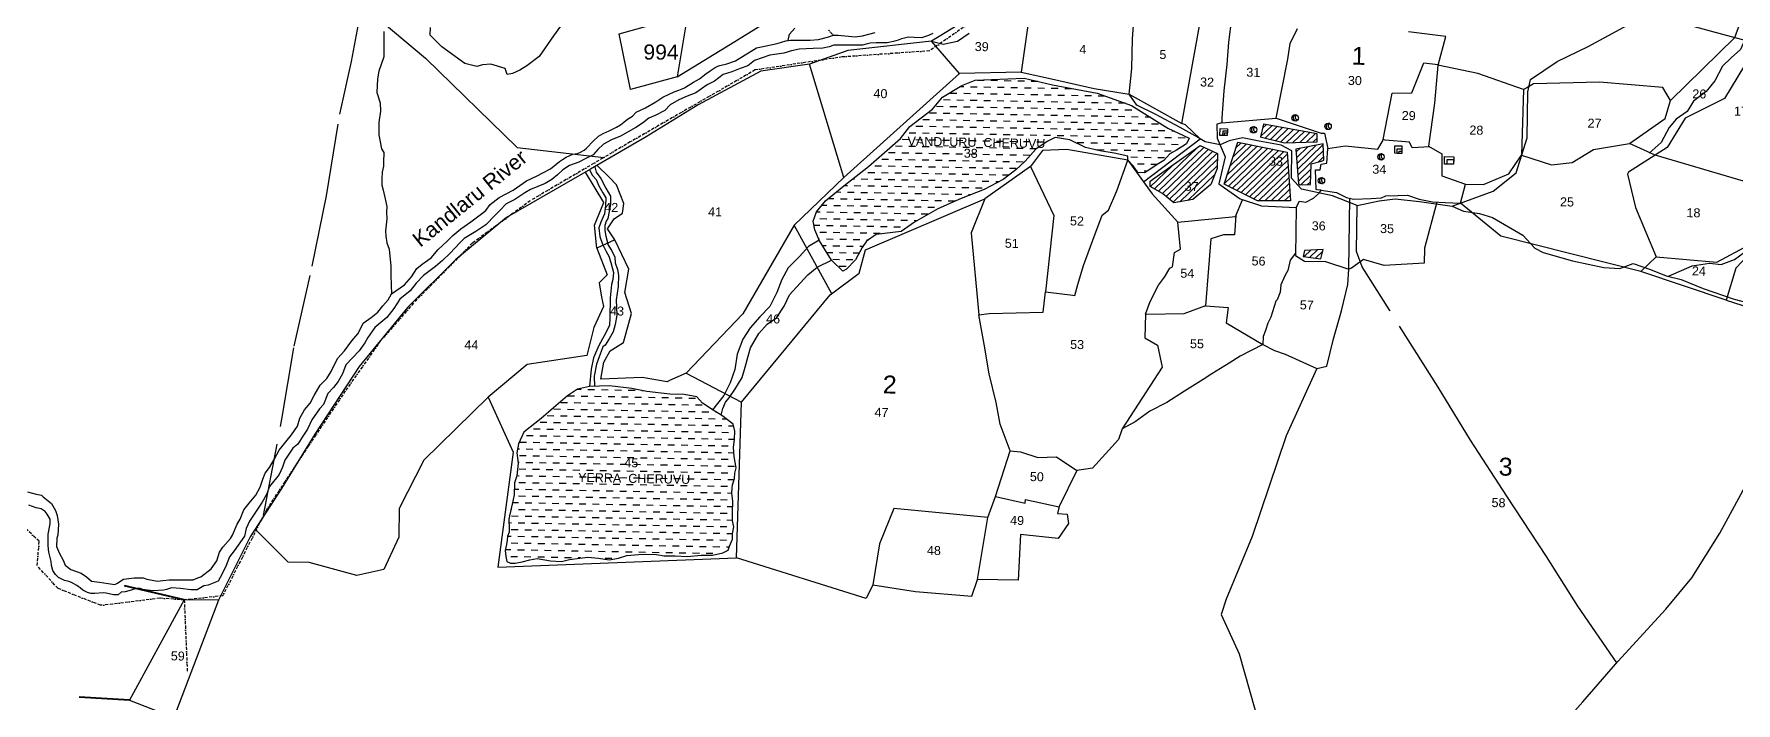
# Model space of a CAD drawing. Header units: inches. Extents: x 304037 to 460575, y 1453943 to 1639883.
# Drawn here: x 343851 to 347703, y 1584213 to 1585727 of the extents above; entities that cross this region are included whole.
import ezdxf

# ---------------------------------------------------------------- set-up
doc = ezdxf.new("R2010")
doc.units = ezdxf.units.IN
doc.header["$MEASUREMENT"] = 0
for name, pattern in [('ACAD_ISO02W100', [15, 12, -3]), ('ACAD_ISO07W100', [3, 0, -3]), ('BORDER', [1.75, 0.5, -0.25, 0.5, -0.25, 0, -0.25])]:
    doc.linetypes.add(name, pattern=pattern)
for name, color, linetype in [('CARTTRACK', 30, 'ACAD_ISO02W100'), ('HILL', 8, 'Continuous'), ('NALA', 4, 'Continuous'), ('ROUND WELL', 5, 'Continuous'), ('SQUAREWELL', 5, 'Continuous'), ('SURVEY_BND', 7, 'Continuous'), ('SURVEY_NO', 7, 'Continuous'), ('VILLAGE_AREA', 1, 'Continuous'), ('WATER_BODY', 4, 'Continuous')]:
    doc.layers.add(name, color=color, linetype=linetype)
doc.layers.add('FOOTPATH', color=150, linetype='ACAD_ISO07W100', lineweight=30)
doc.layers.add('VILL_BOUNDARY', color=6, linetype='BORDER', lineweight=30)
doc.styles.get("Standard").update_dxf_attribs({"font": 'arial.ttf'})
pattern_1 = [(178.9039, (-209.8537, -242.7194), (-1.1401504, -1.0973408), [1.1189503, -1.1189503])]
pattern_2 = [(223.9039, (-209.85366, -242.7194), (0.5172914, -0.537472), [])]

# ---------------------------------------------------------------- blocks, each defined once
blk = doc.blocks.new('DACHURU')
at = {"layer": 'CARTTRACK'}
blk.add_lwpolyline([(2123.17, 112.99), (2126.12, 128.93), (2128.06, 141.04), (2131, 154.27), (2133.28, 165.95), (2135.44, 179.46), (2137.33, 188.2), (2139.88, 202.16)], dxfattribs=at)
at = {"layer": 'FOOTPATH', "ltscale": 0.0001}
blk.add_lwpolyline([(2217.05, 192.98), (2216.28, 193.78)], dxfattribs=at)
at = {"layer": 'HILL', "ltscale": 0.0001}
blk.add_lwpolyline([(2172.61, 195.23), (2170.75, 192.6), (2168.38, 189.17), (2166.33, 187.63), (2165.19, 186.92), (2163.96, 186.33), (2163.1, 186.18), (2162.74, 187.15), (2160.37, 187.9), (2159.03, 187.74), (2158.08, 187.5), (2156.07, 187.98), (2152.28, 190.7), (2150.31, 192.63), (2150.34, 193.91)], dxfattribs=at)
at = {"layer": 'NALA'}
for points in [[(2209.56, 192.06), (2209.82, 193.11), (2210.67, 194.11)], [(2142.63, 193.21), (2142.63, 190.87), (2142.68, 189.02), (2141.87, 186.63), (2141.61, 185.36), (2141.56, 183.09), (2142.08, 181.38), (2142.18, 180.02), (2141.9, 178.15), (2141.9, 176.1), (2142.37, 173.76), (2142.73, 173.18), (2142.73, 171.57), (2142.7, 170.9), (2142.47, 169.93), (2142.42, 168.82), (2142.42, 167.78), (2142.7, 166.92), (2143.02, 165.49), (2143.28, 164.21), (2143.24, 163.3), (2143.29, 162.17), (2143.11, 160.23), (2143.13, 159.34), (2143.33, 158.24), (2143.69, 157.2), (2143.86, 156.03), (2144.01, 154.44), (2144.04, 152.87), (2144.09, 151.2), (2144.14, 149.76)], [(2084.07, 116.72), (2085.5, 116.3), (2086.36, 116.14), (2086.64, 115.9), (2088.05, 114.78), (2088.72, 113.61), (2089, 112.8), (2089.21, 111.36), (2089.12, 109.57), (2088.96, 109.06), (2088.89, 107.69), (2089.42, 106.54), (2090.02, 105.44), (2090.38, 104.61), (2091.28, 103.91), (2093.02, 103.27), (2093.89, 102.7), (2094.74, 101.96), (2096.06, 101.81), (2097.49, 101.61), (2098.62, 101.45), (2099.02, 101.65), (2099.76, 102.14), (2100.01, 102.31), (2101.81, 102.54), (2103.28, 102.55), (2103.91, 102.34), (2105.67, 102.01), (2106.52, 102.15), (2107.6, 102.27), (2108.87, 102.28), (2110.08, 102.28), (2111.55, 102.28), (2112.31, 102.6), (2112.85, 102.78), (2114.56, 104.11), (2115.48, 105.47), (2115.9, 106.88), (2116.44, 107.73), (2117.69, 109.18), (2118.06, 109.7), (2118.79, 111.54), (2119.27, 112.35), (2119.89, 113.91), (2120.77, 115.03), (2121.85, 116.34), (2122.58, 117.68), (2122.99, 119), (2123.4, 120.01), (2124.09, 120.94), (2124.86, 122.28), (2125.71, 123.82), (2126.79, 125.21), (2127.71, 126.39), (2128.72, 127.78), (2129.08, 129.13), (2129.84, 130.51), (2130.79, 131.62), (2131.45, 132.89), (2132.39, 134.61), (2133.5, 135.71), (2134.22, 136.9), (2135.04, 138.58), (2135.32, 139.07), (2136.4, 140.33), (2137.62, 141.96), (2138.6, 143.15), (2139.08, 144.08), (2139.48, 144.88), (2140.78, 145.84), (2141.89, 146.74), (2142.71, 147.77), (2143.6, 148.81), (2144.14, 149.76), (2146.29, 151.31), (2147.44, 152.6), (2148.32, 153.99), (2149.21, 154.71), (2150.67, 155.79), (2151.82, 157.18), (2153.26, 158.47), (2154.22, 159.51), (2155.54, 160.62), (2157.22, 161.76), (2158.77, 162.94), (2159.66, 163.66), (2160.42, 164.65), (2161.87, 165.8), (2164.19, 167.06), (2166.4, 168.59), (2168.14, 169.46), (2169.1, 169.93), (2170.35, 170.59), (2171.86, 171.82), (2172.33, 172.19), (2172.93, 172.58), (2173.55, 172.84), (2174.05, 173.03), (2174.79, 173.18), (2175.3, 173.38), (2175.93, 173.74), (2176.27, 174.04), (2176.42, 174.2), (2177.31, 175.17), (2178.28, 176.05), (2179.06, 176.49), (2180.04, 176.96), (2181.22, 177.54), (2181.91, 177.94), (2182.46, 178.37), (2183.08, 178.88), (2183.88, 179.42), (2184.5, 180.05), (2186.01, 180.78), (2187.7, 181.78), (2188.89, 182.57), (2189.91, 183.08), (2190.78, 183.47), (2191.54, 183.75), (2192.09, 183.97), (2192.48, 184.14), (2192.65, 184.23), (2193.92, 185.06), (2194.92, 185.62), (2195.98, 186.48), (2196.69, 186.98), (2197.5, 187.53), (2197.97, 187.73), (2198.28, 187.88), (2199.45, 188.12), (2200.89, 188.65), (2201.74, 189.18), (2203.47, 190.26), (2204.34, 190.79), (2205.15, 191), (2207.75, 191.56), (2209.21, 191.99), (2209.94, 192.14), (2211.78, 192.15), (2213.22, 192.15), (2214.62, 192.27), (2216.07, 192.63), (2217.05, 192.98), (2217.87, 193.01), (2220.69, 192.74), (2221.87, 192.87), (2223.96, 193.45)], [(2233.5, 193.34), (2232.81, 192.99), (2231.65, 192.61), (2230.43, 192.66), (2229.49, 192.69), (2228.82, 192.52), (2228.36, 192.42), (2227.77, 192.23), (2227.04, 191.98), (2225.97, 191.77), (2224.91, 191.75), (2224.14, 191.77), (2223.16, 191.69), (2222.5, 191.54), (2221.89, 191.34), (2221.01, 191.35), (2218.4, 191.34), (2217.15, 191.33), (2216.35, 191.06), (2215.3, 190.82), (2213.7, 190.77), (2211.38, 190.64), (2210.14, 190.36), (2208.87, 189.98), (2206.54, 189.59), (2205.28, 189.18), (2204, 188.7), (2202.91, 187.82), (2201.64, 187.38), (2200.27, 186.81), (2198.87, 186.37), (2197.43, 185.27), (2196.2, 184.64), (2194.32, 183.33), (2192.92, 182.76), (2191.52, 182.13), (2190.09, 181.31), (2189.25, 180.38), (2187.72, 179.59), (2186.56, 179.1), (2185.56, 178.26), (2184.44, 177.51), (2181.9, 176.07), (2180.45, 175.44), (2179.1, 174.75), (2178.19, 173.83), (2177.41, 172.95), (2176.19, 172.36), (2175.01, 171.73), (2173.5, 171.2), (2172.41, 170.46), (2171.49, 169.6), (2170.59, 168.85), (2169.48, 168.19), (2167.06, 167.16), (2166.1, 166.64), (2164.46, 165.49), (2163.07, 164.8), (2162.01, 163.68), (2161.24, 162.92), (2159.67, 161.28), (2158.03, 160.16), (2156.14, 159.01), (2155.39, 158.29), (2153.81, 156.54), (2152.53, 155.36), (2151.38, 154.35), (2149.43, 152.84), (2148.2, 151.56), (2147.25, 150.31), (2145.52, 148.91), (2144.52, 147.38), (2143.38, 145.88), (2141.41, 144.19), (2140.29, 142.56), (2139.77, 141.64), (2138.83, 140.34), (2137.75, 139.15), (2136.64, 137.99), (2136.09, 136.48), (2135.41, 135.25), (2134.63, 134.23), (2133.67, 133.22), (2132.98, 131.4), (2132.35, 130.67), (2131.07, 128.87), (2130.33, 127.33), (2129.6, 126.15), (2128.78, 124.85), (2127.97, 124.17), (2126.63, 122.18), (2126.25, 121.01), (2125.72, 119.81), (2124.12, 117.79), (2123.64, 116.45), (2122.93, 115.19), (2120.81, 112.06), (2120.3, 110.84), (2120.04, 109.54), (2118.31, 107.11), (2117.54, 106.1), (2117.01, 104.7), (2116.35, 103.3), (2115.7, 102.1), (2114.07, 101.39), (2113.35, 101.32), (2112.21, 100.62), (2111.17, 100.65), (2109.45, 100.86), (2108, 100.94), (2107.16, 100.65), (2106.64, 100.52), (2104.97, 100.43), (2104.02, 100.55), (2103.25, 100.65), (2102.81, 100.8), (2102.16, 100.79), (2101.74, 100.68), (2101.32, 100.49), (2100.33, 100.24), (2099.68, 100.18), (2099.18, 99.74), (2098.41, 99.73), (2097.19, 99.99), (2096.68, 100.07), (2095.28, 99.92), (2094.64, 99.92), (2094.08, 100.1), (2093.3, 100.5), (2092.85, 100.88), (2092.55, 101.09), (2092.33, 101.23), (2091.44, 101.72), (2090.97, 101.9), (2090.29, 102.05), (2089.26, 102.57), (2088.78, 103.02), (2088.32, 103.72), (2088.1, 104.53), (2088.06, 105.19), (2087.65, 106.73), (2087.55, 107.77), (2087.55, 108.6), (2087.55, 109.73), (2087.85, 111.44), (2087.85, 112.22), (2087.36, 113.04), (2087, 113.47), (2086.35, 113.88), (2085.54, 114.05), (2084.3, 114.47)]]:
    blk.add_lwpolyline(points, dxfattribs=at)
at = {"layer": 'SURVEY_BND'}
for points in [[(2003.86, 389.83), (2018.31, 369.76), (2028.32, 355.44), (2036.21, 344.42), (2046.07, 330.38), (2048.02, 328.52), (2047.34, 324.96), (2058.18, 310.24), (2061.51, 305.09), (2072.96, 274.64), (2077.16, 263.31), (2098.91, 237.45), (2105.49, 227.93), (2120.47, 213.22), (2133.43, 202.27), (2149.58, 188.79), (2164.83, 174.13), (2179.18, 172.55)], [(2191.21, 185.93), (2200.02, 191.42), (2206.07, 195.17), (2210.87, 197.96), (2210.87, 201.42), (2200.98, 198.37), (2196.76, 197.24), (2192.58, 196.11)], [(2183.5, 183.79), (2181.62, 193.03), (2192.9, 196.2), (2191.21, 185.93), (2183.5, 183.79)]]:
    blk.add_lwpolyline(points, dxfattribs=at)
at = {"layer": 'VILL_BOUNDARY', "lineweight": -3}
blk.add_lwpolyline([(2244.31, 198.41), (2232.98, 190.47), (2218.53, 189.38), (2204.14, 187.16), (2183.53, 175.13), (2167.02, 165.31), (2157.49, 158.24), (2147.77, 148.25), (2142.39, 142.03), (2136.58, 133.68), (2130.5, 124.51), (2123.64, 113.94), (2116.47, 99.67), (2110.11, 98.95), (2106.04, 99.22), (2098.27, 98.19), (2096.26, 97.98), (2089.2, 100.74), (2085.72, 104.49), (2086.05, 108.55), (2075.98, 117.65)], dxfattribs=at)
at = {"layer": 'VILL_BOUNDARY'}
blk.add_lwpolyline([(2110.11, 98.95), (2110.69, 86.83)], dxfattribs=at)
at = {"layer": 'SURVEY_NO'}
blk.add_text('994', height=2.5, dxfattribs=at).set_placement((2185.63, 188.78))
blk.add_text('Kandlaru River', height=2.5, rotation=39.2573, dxfattribs=at).set_placement((2148.86, 157.4))
blk = doc.blocks.new('vandluru')
at = {"layer": 'VILLAGE_AREA'}
h = blk.add_hatch(dxfattribs=at)
h.set_pattern_fill('ANSI31', color=256, scale=5.967735, angle=178.9039, style=0)
h.set_pattern_definition(pattern_2)
h.paths.add_polyline_path([(143.32, 108.49), (135.11, 110.16), (132.86, 103.19), (138.4, 100.4), (143.85, 100.37)])
h.paths.add_polyline_path([(147.32, 106.52), (149, 106.98), (149.39, 107.13), (149.32, 109.89), (144.74, 108.99), (145.21, 103.23), (145.5, 103.06), (147.19, 103.09)])
h.paths.add_polyline_path([(148.3, 110.22), (148.3, 111.54), (139.41, 113.13), (138.89, 111.01), (142.89, 110.02)])
h.paths.add_polyline_path([(131.68, 105.8), (131.73, 108.29), (128.86, 109.59), (120.56, 103.69), (120.54, 102.77), (122.61, 101.62), (124.5, 100.09), (127.63, 100.62), (130.62, 103.13)])
h = blk.add_hatch(dxfattribs=at)
h.set_pattern_fill('ANSI31', color=256, scale=5.967735, angle=178.9039, style=0)
h.set_pattern_definition(pattern_2)
h.paths.add_polyline_path([(148.91, 90.78), (149.28, 92.28), (146.21, 92.14), (145.95, 91.15)])
at = {"layer": 'WATER_BODY'}
h = blk.add_hatch(dxfattribs=at)
h.set_pattern_fill('DASH', color=256, scale=8.951603, angle=178.9039, style=0)
h.set_pattern_definition(pattern_1)
h.paths.add_polyline_path([(101.57, 109.03), (103.41, 110.31), (104.74, 110.95), (107.19, 110.58), (109.79, 109.29), (112.17, 108.73), (114.55, 108.33), (116.85, 107.82), (116.84, 107.2), (117.73, 106.26), (118.5, 105.11), (119.59, 105.09), (120.34, 105.5), (121.71, 106.43), (122.83, 107.09), (123.82, 108.2), (124.93, 108.81), (126.57, 109.9), (127.01, 110.85), (123.51, 112.5), (117.47, 116.25), (111.74, 118.34), (104.33, 119.73), (99.6, 120.81), (91.49, 120.49), (89.27, 119.61), (86.06, 117.68), (84.37, 115.7), (80.58, 112.8), (79.03, 110.82), (73.75, 106.17), (69.64, 102.92), (66.56, 100.43), (65.06, 98.64), (64.55, 97.06), (64.8, 95.63), (65.55, 93.81), (67.59, 90.61), (69.46, 88.75), (70.08, 89.09), (71.53, 90.65), (72.64, 92.72), (73.38, 93.72), (75.01, 94.86), (79.17, 95.35), (81.36, 96.92), (85.23, 99.09), (89.11, 100.8), (92.94, 102.34), (96.1, 103.97), (98.22, 105.6), (99.77, 107.01)])
h = blk.add_hatch(dxfattribs=at)
h.set_pattern_fill('DASH', color=256, scale=8.951603, angle=178.9039, style=0)
h.set_pattern_definition(pattern_1)
h.paths.add_polyline_path([(36.86, 68.81), (34.37, 69.28), (30.66, 69.74), (27.36, 69.62), (25.35, 69.16), (23.67, 68.09), (21.33, 66.1), (19.3, 64.3), (16.39, 62.07), (15.54, 60.13), (15.22, 58.62), (15.46, 56.92), (15.22, 54.81), (14.82, 53.63), (14.78, 51.62), (14.43, 50.06), (13.88, 47.53), (13.89, 47.14), (13.97, 46.45), (13.95, 45.43), (13.7, 44.77), (13.59, 44.12), (13.48, 43.36), (13.29, 42.37), (13.4, 41.36), (13.58, 40.57), (14.15, 40.29), (14.94, 40.27), (16.09, 40.48), (17.36, 40.82), (18.62, 41.04), (20.83, 40.66), (22.63, 40.56), (23.96, 40.88), (25.71, 41.12), (27.03, 41.28), (28.82, 41.09), (30.58, 40.83), (32.13, 41.11), (33.51, 41.56), (35.43, 41.68), (36.74, 41.75), (38.46, 41.69), (39.72, 41.45), (41.54, 41.47), (43.59, 41.38), (45.85, 41.61), (47.77, 41.58), (49.48, 41.96), (50.33, 42.41), (50.59, 43.1), (51.05, 44.24), (51.06, 45.11), (51.31, 46.28), (51.07, 47.27), (51.09, 48.54), (51.13, 50.55), (50.93, 52.36), (51.1, 53.28), (51.44, 54.32), (51.46, 55.23), (51.68, 56.09), (51.36, 57.96), (51.23, 59.48), (51.42, 60.88), (51.45, 62.19), (51.19, 63.35), (49.33, 64.77), (47.86, 65.66), (46.13, 66.86), (45.19, 67.91), (43.04, 68.3), (40.65, 68.35)])
at = {"layer": 'CARTTRACK'}
for points in [[(154.96, 99.59), (150.87, 101.22), (145.72, 102.35), (144.03, 104.19), (144.12, 108.73), (142.32, 109.64), (138.68, 110.29), (135.91, 110.89), (133.67, 110.39), (132.19, 109.71), (129.69, 110.23), (128.02, 111.23), (125.54, 112.59), (121.39, 114.8), (118.35, 116.32), (117.04, 118.17), (117.53, 122.39), (117.63, 127.35), (118.11, 134.18), (117.78, 139.7), (117.96, 145.74)], [(198.04, 23.57), (191.6, 33.01), (186.35, 41.23), (179.79, 51.27), (173.78, 60.62), (168.38, 69.4), (160.35, 82.18), (155.8, 89.39), (154.82, 91.99), (154.96, 99.59), (158.6, 100.38), (161.26, 100.71), (165.31, 100.25), (170.75, 99.5), (177.56, 101.99), (181.38, 105.01), (183.2, 110.86), (183.34, 118.46), (183.76, 120.54), (188.22, 123.53), (193.37, 126), (200.61, 129.93), (202.49, 132.46)], [(206.68, 87.81), (210.63, 89.52), (213.51, 89.97), (215.42, 89.78), (217.65, 90.6), (219.93, 92.27), (222.03, 94.46), (225.49, 96.49), (230.6, 99.38), (235.32, 102.13)], [(170.75, 99.5), (172.62, 98.64), (175.28, 98.29), (177.45, 97.58), (182.47, 94.65), (184.47, 92.5), (185.87, 91.78), (190.74, 90.37), (195.96, 89.27), (198.58, 89.12), (200.83, 89.94), (203.7, 88.95), (206.3, 87.91), (208.81, 87.26), (212.43, 85.8), (217.59, 84), (222.02, 82.83), (227.05, 80.61), (233.18, 77.62)]]:
    blk.add_lwpolyline(points, dxfattribs=at)
at = {"layer": 'NALA'}
for points in [[(84.23, 126.98), (86.14, 126.45), (88.55, 126.97), (90.48, 128.32)], [(219.81, 128), (218.71, 125.51), (217.12, 124.08), (215.69, 122.7), (214.44, 120.31), (212.97, 118.5), (210.89, 116.89), (209.8, 115.19), (207.97, 113.91), (206.84, 112.52), (205.49, 110.07), (203.52, 108.25)], [(49.18, 64.85), (49.51, 65.95), (49.95, 67.02), (50.51, 67.73), (51.49, 69.11), (52.68, 71.1), (53.22, 72.82), (53.69, 74.64), (54.1, 76.03), (55.5, 78.4), (56.84, 79.94), (58.39, 81.02), (59.69, 82.98), (60.57, 84.86), (62.33, 86.79), (63.64, 88.18), (65.16, 89.42), (67.59, 90.61), (65.55, 93.81), (64.8, 95.63), (64.55, 97.06), (65.06, 98.64), (66.56, 100.43), (69.64, 102.92), (73.75, 106.17), (79.03, 110.82), (80.58, 112.8), (84.37, 115.7), (86.06, 117.68), (89.27, 119.61), (91.49, 120.49), (99.6, 120.81), (104.33, 119.73), (111.74, 118.34), (117.47, 116.25), (123.51, 112.5), (127.01, 110.85), (126.57, 109.9), (124.93, 108.81), (123.82, 108.2), (122.83, 107.09), (121.71, 106.43), (120.34, 105.5), (119.59, 105.09), (118.5, 105.11), (117.73, 106.26), (116.84, 107.2), (116.85, 107.82), (114.55, 108.33), (112.17, 108.73), (109.79, 109.29), (107.19, 110.58), (104.74, 110.95), (103.41, 110.31), (101.57, 109.03), (99.77, 107.01), (98.22, 105.6), (96.1, 103.97), (92.94, 102.34), (89.11, 100.8), (85.23, 99.09), (81.36, 96.92), (79.17, 95.35), (75.01, 94.86), (73.38, 93.72), (72.64, 92.72), (71.53, 90.65), (70.08, 89.09), (69.46, 88.75), (67.59, 90.61)], [(27.34, 105.62), (27.85, 104.7), (28.46, 104.05), (28.89, 103), (29.58, 101.84), (30.05, 100.96), (30.03, 99.73), (29.85, 98.32), (29.25, 96.94), (28.92, 95.98), (29.07, 94.54), (29.5, 93.26), (30.12, 92.06), (30.53, 91.26), (30.89, 90.22), (31.32, 88.55), (31.21, 87.43), (30.99, 86.56), (30.75, 84.38), (30.72, 81.05), (30.64, 79.79), (29.79, 78.02), (28.9, 76.46), (28.01, 74.4), (27.62, 72.5), (27.34, 69.62), (25.35, 69.16), (23.67, 68.09), (21.33, 66.1), (19.3, 64.3), (16.39, 62.07), (15.54, 60.13), (15.22, 58.62), (15.46, 56.92), (15.22, 54.81), (14.82, 53.63), (14.78, 51.62), (14.43, 50.06), (14.01, 48.16), (13.87, 47.61), (13.89, 47.14), (13.97, 46.45), (13.95, 45.43), (13.7, 44.77), (13.59, 44.12), (13.48, 43.36), (13.29, 42.37), (13.4, 41.36), (13.58, 40.57), (14.15, 40.29), (14.94, 40.27), (16.09, 40.48), (17.36, 40.82), (18.62, 41.04), (20.83, 40.66), (22.63, 40.56), (23.96, 40.88), (25.71, 41.12), (27.03, 41.28), (28.82, 41.09), (30.58, 40.83), (32.13, 41.11), (33.51, 41.56), (35.43, 41.68), (36.74, 41.75), (38.46, 41.69), (39.72, 41.45), (41.54, 41.47), (43.59, 41.38), (45.85, 41.61), (47.77, 41.58), (49.48, 41.96), (50.33, 42.41), (50.59, 43.1), (51.05, 44.24), (51.06, 45.11), (51.31, 46.28), (51.07, 47.27), (51.09, 48.54), (51.13, 50.55), (50.98, 51.87), (51, 52.73), (51.1, 53.28), (51.44, 54.32), (51.46, 55.23), (51.68, 56.09), (51.36, 57.96), (51.23, 59.48), (51.42, 60.88), (51.45, 62.19), (51.19, 63.35), (49.33, 64.77), (47.86, 65.66), (46.13, 66.86), (45.19, 67.91), (43.04, 68.3), (40.65, 68.35), (36.86, 68.81), (34.37, 69.28), (30.66, 69.74), (27.32, 69.62)], [(28.22, 106.14), (28.46, 105.24), (29.24, 104.17), (30.07, 102.61), (30.86, 101.28), (30.83, 99.88), (30.37, 97.55), (30.12, 97.12), (29.91, 96.38), (29.9, 95.57), (30.07, 94.59), (30.43, 93.13), (31.06, 92.18), (31.57, 91.1), (31.61, 90.18), (31.98, 89.05), (32.15, 88.14), (32.11, 86.22), (31.78, 84.03), (31.86, 81.46), (31.59, 79.94), (31.28, 78.72), (30.58, 77.53), (29.92, 76.52), (29.56, 76.22), (29.28, 75.42), (28.95, 74.56), (28.48, 73.32), (28.1, 71.33), (28.16, 69.65)], [(65.5, 93.93), (63.75, 92.86), (62.28, 91.28), (60.37, 89.32), (59.33, 87.39), (58.46, 85.2), (57.3, 82.9), (55.66, 81.17), (54.04, 79.37), (52.83, 77.5), (51.85, 74.97), (51.5, 72.43), (50.73, 70.21), (49.65, 68.13), (47.78, 65.71)]]:
    blk.add_lwpolyline(points, dxfattribs=at)
at = {"layer": 'ROUND WELL'}
for centre in [(144.65, 114.17), (150.13, 112.76), (137.73, 112.21), (158.92, 107.69), (149.01, 103.74)]:
    blk.add_circle(centre, 0.532, dxfattribs=at)
for centre, radius, start, end in [((144.82, 114.2), 0.487, 93.6496, 284.0458), ((145.03, 114.27), 0.388, 107.6313, 279.1803), ((150.31, 112.79), 0.487, 93.6496, 284.0458), ((150.52, 112.86), 0.388, 107.6313, 279.1803), ((137.9, 112.23), 0.487, 93.6496, 284.0458), ((138.12, 112.3), 0.388, 107.6313, 279.1803), ((159.09, 107.72), 0.487, 93.6496, 284.0458), ((159.31, 107.78), 0.388, 107.6313, 279.1803), ((149.18, 103.77), 0.487, 93.6496, 284.0458), ((149.39, 103.83), 0.388, 107.6313, 279.1803)]:
    blk.add_arc(centre, radius, start, end, dxfattribs=at)
at = {"layer": 'SQUAREWELL'}
for points in [[(132.18, 112.4), (133.38, 112.37), (133.36, 111.24), (132.15, 111.26)], [(132.67, 112.06), (133.38, 112.05), (133.36, 111.24), (132.65, 111.25)], [(132.92, 111.71), (133.37, 111.7), (133.36, 111.24), (132.91, 111.25)], [(161.22, 109.52), (162.39, 109.5), (162.37, 108.26), (161.2, 108.28)], [(161.61, 109.03), (162.39, 109.01), (162.37, 108.26), (161.59, 108.27)], [(161.92, 108.64), (162.38, 108.64), (162.37, 108.26), (161.91, 108.27)], [(169.5, 107.74), (171.01, 107.71), (170.99, 106.46), (169.48, 106.49)], [(169.93, 107.24), (171.01, 107.22), (170.99, 106.46), (169.92, 106.48)]]:
    blk.add_lwpolyline(points, close=True, dxfattribs=at)
at = {"layer": 'SURVEY_BND'}
for points in [[(119.46, 103.58), (128.85, 110.73), (126.42, 113.06), (125.79, 113.26), (129.01, 130.7), (134.04, 130.57), (134.85, 132.71), (138.76, 132.84), (139.46, 134.73), (144.08, 136.18), (152.56, 136.63), (155.48, 150.26)], [(203.32, 140.86), (203.64, 131.34), (217.76, 127.5), (220.04, 133.66)], [(117.87, 130.77), (105.42, 131.2), (105.08, 130.5), (100.53, 129.9), (100.31, 129.97), (99.09, 121.79), (104.17, 120.71), (111.23, 119.11), (117.04, 118.17)], [(167.01, 109.35), (164.12, 109.21), (163.67, 110.12), (159.61, 110.48), (159.29, 110.56), (160.77, 118.28), (164.05, 118.35), (166.06, 123.29), (168.41, 123.06), (168.44, 122.94), (169.7, 127.7), (163.53, 128.45)], [(134.06, 130.65), (133.59, 126.8), (133.3, 123.08), (132.79, 118.68), (132.46, 114.21), (132.44, 113.37), (141.52, 114.13), (143.44, 123.96), (143.86, 126.55), (145.04, 129.04)], [(221.58, 126.5), (216.05, 117.37), (209.5, 114.09), (206.51, 109.2), (200.04, 105.14), (199.87, 104.77), (201.24, 99.24), (204.62, 91.06), (214.7, 90.16), (220.09, 93.05), (221.94, 95.9), (220.12, 103.32), (204.48, 107.93), (200.24, 109.88), (206.18, 114.03), (207.02, 117), (217.76, 127.5)], [(217.76, 127.5), (221.58, 126.5), (234.44, 127.93), (243.64, 127.75)], [(99.09, 121.79), (88.87, 121.6), (84.23, 126.98)], [(69.65, 104.34), (63.94, 123.15)], [(182.61, 118.85), (175.04, 121.55), (168.4, 122.94), (167.79, 116.63), (166.84, 109.44), (169.02, 108.21), (169.01, 104.55), (172.97, 103.12)], [(67.6, 85.02), (61.37, 96.44), (69.65, 104.34), (88.87, 121.6)], [(207.02, 117), (205.79, 119.18), (195.27, 120.08), (184.27, 119.83), (183.14, 119.15), (182.61, 118.85), (182.29, 107.94), (187.27, 106.37), (190.7, 106.73), (194.25, 108.9), (200.24, 109.88)], [(117.04, 118.17), (125.79, 113.26)], [(132.44, 113.37), (131.64, 113.14), (131.71, 110.82), (133.04, 107.72), (131.97, 103.24), (135.49, 100.71), (139.05, 99.55), (144.83, 99.27), (145.39, 100.36), (145.39, 100.36), (146.4, 100.17), (147.69, 100.82), (148.68, 101.7), (148.98, 102.19), (148.28, 102.23), (148.16, 102.3), (148.02, 105.52), (148.8, 105.55), (148.97, 106.46), (149.9, 106.66), (150.09, 109.11)], [(141.52, 114.13), (148.96, 111.63), (149.52, 111.63), (150.09, 109.11), (152.96, 109.51), (158.41, 108.96), (159.29, 110.48)], [(116.84, 107.2), (106.7, 108.94), (102.63, 108.79), (100.63, 106.11), (104.55, 97.97), (103.16, 85.3)], [(202.12, 88.63), (178.83, 94.5), (172.14, 100.01), (172.97, 103.12), (175.94, 103.06), (180.17, 104.83), (182.29, 107.94)], [(28.55, 92.6), (28.19, 96.42), (29.72, 100.21), (26.69, 105.25)], [(31.55, 94.02), (30.34, 95.84), (31.42, 97.49), (32.84, 98.42), (33.07, 100.01), (31.84, 103.14), (30.61, 104.43), (28.61, 106.36)], [(100.63, 106.11), (93.07, 100.76), (90.79, 95.14), (92.04, 81.47)], [(97.26, 58.91), (95.6, 63.33), (94.9, 66.89), (93.76, 71.66), (92.95, 76.63), (92.04, 81.47), (93.79, 81.73), (102.73, 81.92), (103.16, 85.3), (107.68, 84.72), (108.02, 84.71), (108.49, 86.5), (109.44, 89.68), (111.02, 93.9), (112.56, 98.05), (113.6, 98.88), (115.03, 102.06), (116.84, 107.2)], [(116.84, 107.2), (120.9, 101.59), (125.15, 96.88), (134.72, 97.81), (135.88, 100.58)], [(148.98, 102.19), (151.53, 101.8), (153.17, 100.92), (154.33, 100.69), (157.28, 100.77), (158.99, 100.86), (159.7, 101.19), (161.69, 101.26), (163.3, 101.32), (165.26, 100.65), (167.5, 100.22), (169.58, 100.08), (172.14, 100.01)], [(74.4, 36.65), (73.31, 34.38), (51.75, 41.12), (52.58, 67.02), (67.36, 84.84), (72.16, 88.44), (73.22, 92.29), (93.07, 100.76)], [(144.83, 99.27), (144.68, 91.32), (146.19, 90.36), (149.66, 90.29), (153.58, 89.04)], [(168.19, 100.17), (166.11, 92.49), (166.07, 90.04), (159.42, 89.62), (156, 90.63), (153.99, 89.2), (153.58, 89.04), (153.75, 100.81)], [(61.37, 96.44), (52.82, 81.7), (43.41, 71.83), (52.58, 67.02)], [(129.75, 82.94), (126.11, 81.62), (119.98, 81.52), (119.73, 81.58), (120.51, 83.71), (121.9, 86.37), (122.89, 87.71), (123.81, 89.24), (124.25, 89.42), (124.58, 91.82), (125.58, 92.4), (125.15, 96.88)], [(134.78, 97.95), (134.55, 94.73), (132.71, 94.77), (130.62, 94.11), (129.75, 82.94), (133.48, 82.66), (133.16, 80.15), (139.23, 76.52)], [(43.41, 71.83), (40.61, 70.59), (40.22, 70.42), (36.1, 71.13), (29.2, 70.83), (29.69, 73.69), (30.75, 75.53), (33, 76.95), (34.33, 81.77), (33.21, 85.24), (33.85, 89.15), (31.55, 94.02), (28.55, 92.6), (30.25, 88.18), (28.92, 86.84), (29.32, 84.46), (29.65, 82.91), (28.07, 79.41), (26.91, 74.77), (16.94, 73.29), (10.47, 67.88), (14.6, 58.75), (12.06, 39.64), (51.75, 41.12)], [(223.17, 94.7), (217.87, 89.16), (216.29, 83.85), (224.26, 81.3), (230.46, 94.06), (232.93, 92.63)], [(144.69, 91.67), (143.8, 90.54), (143.42, 88.8), (142.96, 88.03), (142.25, 86.42), (142.13, 85.22), (141.62, 83.93), (141.43, 83.7), (140.89, 81.96), (140.58, 81.05), (140.07, 80.08), (139.67, 78.83), (139.32, 77.83), (139.23, 76.52), (141.2, 75.52), (142.95, 74.91), (148.21, 72.51), (149.9, 72.9), (151, 77.48), (152.33, 82.11), (153.37, 86.48), (153.58, 89.04)], [(216.29, 83.85), (202.12, 88.63), (204.62, 91.06)], [(119.73, 81.58), (119.65, 77.62), (121.74, 76.43), (122.5, 72.79), (115.87, 62.54)], [(139.23, 76.52), (135.46, 74.56), (133.66, 73.42), (130.77, 71.64), (129.33, 70.71), (126.24, 68.77), (123.26, 66.87), (120.47, 65.44), (118.03, 63.68), (115.87, 62.54), (115.27, 60.78), (110.93, 56.01), (108.33, 55.59), (105.38, 49.62), (105.12, 48.44), (106.7, 48.37), (106.94, 46.8), (105.22, 44.3), (98.97, 44.98), (98.55, 37.4), (91.81, 37.53), (93.51, 47.78), (94.77, 51.29), (99.74, 50.21), (99.8, 50.8), (105.37, 49.58)], [(148.21, 72.51), (143.13, 61.36), (137.44, 44.61), (133.14, 34.19), (132.27, 31.68), (135.3, 25.11), (138.81, 12.6), (142.3, 4.47), (144.67, 0.56), (150.87, -4.21), (179.78, 3.1)], [(10.47, 67.88), (-0.23, 57.41), (-4.32, 49.4), (-4.41, 44.59), (-6.86, 39.26), (-11.38, 38.27), (-19.32, 40.43), (-22.8, 40.49), (-28.28, 45.98)], [(94.77, 51.29), (97.26, 58.91), (98.97, 58.69), (101.83, 57.77), (104.92, 57.89), (108.33, 55.59)], [(93.51, 47.78), (77.9, 49.34), (75.5, 43.43), (74.4, 36.65), (81.46, 35.5), (90.87, 34.73), (91.81, 37.53)], [(-34.4, 34.17), (-41.82, 14.67)]]:
    blk.add_lwpolyline(points, dxfattribs=at)
at = {"layer": 'VILL_BOUNDARY', "linetype": 'ByBlock', "lineweight": -3}
for points in [[(187.89, 12.03), (192.42, 17.12), (198.22, 23.78), (206.23, 32.49), (210.54, 37.67), (215.2, 45.1), (221.51, 56.73)], [(95.32, 133.75), (84.23, 126.98), (70.33, 125.43), (63.94, 123.15), (55.87, 122.01), (45.4, 116.4), (36.77, 111.12), (27.53, 105.73), (13.55, 97.7), (5.11, 90.76), (-2.85, 82.83), (-10.97, 72.99), (-18.35, 61.73), (-23.9, 52.73), (-29.11, 44.69), (-34.4, 34.17), (-40.06, 34.21), (-49.19, 17.57), (-41.82, 14.67)]]:
    blk.add_lwpolyline(points, dxfattribs=at)
at = {"layer": 'VILL_BOUNDARY', "linetype": 'ByBlock', "lineweight": 40}
for points in [[(-40.06, 34.21), (-50, 36.56)], [(-49.19, 17.57), (-57.54, 18.07)]]:
    blk.add_lwpolyline(points, dxfattribs=at)
at = {"layer": 'VILLAGE_AREA'}
for points in [[(138.86, 111.02), (142.89, 110.02), (148.3, 110.22), (148.3, 111.54), (139.41, 113.13), (138.89, 111.01)], [(120.57, 103.7), (128.86, 109.59), (131.73, 108.29), (131.68, 105.8), (130.62, 103.13), (127.63, 100.62), (124.5, 100.09), (122.61, 101.62), (120.54, 102.77), (120.56, 103.7)], [(145.5, 103.06), (147.19, 103.09), (147.32, 106.52), (149, 106.98), (149.39, 107.13), (149.32, 109.89), (144.74, 108.99), (145.21, 103.23), (145.5, 103.06)]]:
    blk.add_lwpolyline(points, dxfattribs=at)
for points in [[(135.11, 110.16), (143.32, 108.49), (143.85, 100.37), (138.4, 100.4), (132.86, 103.19), (135.11, 110.16)], [(145.95, 91.15), (148.91, 90.78), (149.28, 92.28), (146.21, 92.14), (145.95, 91.15)]]:
    blk.add_lwpolyline(points, close=True, dxfattribs=at)
at = {"layer": 'SURVEY_NO'}
for s, height, p in [('39', 1.492, (91.39, 125.34)), ('4', 1.49, (108.78, 124.87)), ('5', 1.49, (122.09, 123.99)), ('1', 2.98, (154.03, 123.02)), ('31', 1.492, (136.53, 121.04)), ('40', 1.492, (74.55, 117.55)), ('32', 1.492, (128.84, 119.42)), ('30', 1.492, (153.41, 119.66)), ('26', 1.492, (210.66, 117.39)), ('17', 1.492, (217.58, 114.52)), ('29', 1.492, (162.36, 113.83)), ('27', 1.492, (193.25, 112.53)), ('VANDLURU  CHERUVU', 1.4919, (80.2, 109.63)), ('28', 1.492, (173.6, 111.4)), ('38', 1.492, (89.55, 107.62)), ('33', 1.492, (140.28, 106.26)), ('34', 1.492, (157.46, 104.9)), ('37', 1.492, (126.27, 102.09)), ('42', 1.492, (29.79, 98.67)), ('41', 1.492, (47.05, 97.91)), ('25', 1.492, (188.66, 99.46)), ('18', 1.492, (209.68, 97.64)), ('52', 1.492, (107.2, 96.35)), ('36', 1.492, (147.38, 95.51)), ('35', 1.492, (158.74, 95.04)), ('51', 1.492, (96.36, 92.64)), ('56', 1.492, (137.38, 89.67)), ('54', 1.492, (125.53, 87.64)), ('24', 1.492, (210.57, 87.96)), ('43', 1.492, (30.74, 81.45)), ('57', 1.492, (145.39, 82.36)), ('46', 1.492, (56.69, 80.12)), ('44', 1.492, (6.52, 75.84)), ('53', 1.492, (107.21, 75.82)), ('55', 1.492, (127.13, 75.93)), ('2', 2.98, (76.05, 68.45)), ('47', 1.492, (74.69, 64.57)), ('45', 1.492, (33.08, 56.22)), ('3', 2.98, (178.41, 54.72)), ('YERRA  CHERUVU', 1.4919, (25.4, 53.78)), ('50', 1.492, (100.5, 53.86)), ('58', 1.492, (177.24, 49.48)), ('49', 1.492, (97.21, 46.59)), ('48', 1.492, (83.38, 41.61)), ('59', 1.492, (-42.32, 24.17))]:
    blk.add_text(s, height=height, rotation=358.9039, dxfattribs=at).set_placement(p)

msp = doc.modelspace()

# ---------------------------------------------------------------- block references
at = {"layer": 'WATER_BODY'}
for name, p, xscale, yscale, zscale, rotation in [('DACHURU', (315334.9, 1583245.7), 13.67202502436796, 13.67202502433065, 13.67202502438499, 359.6973965392478), ('vandluru', (344736.9, 1583980.8), 13.61445540269332, 13.61445540275599, 13.61445540269317, 0.0440297106502076)]:
    msp.add_blockref(name, p, dxfattribs=dict(at, xscale=xscale, yscale=yscale, zscale=zscale, rotation=rotation))

doc.saveas('drawing.dxf')
